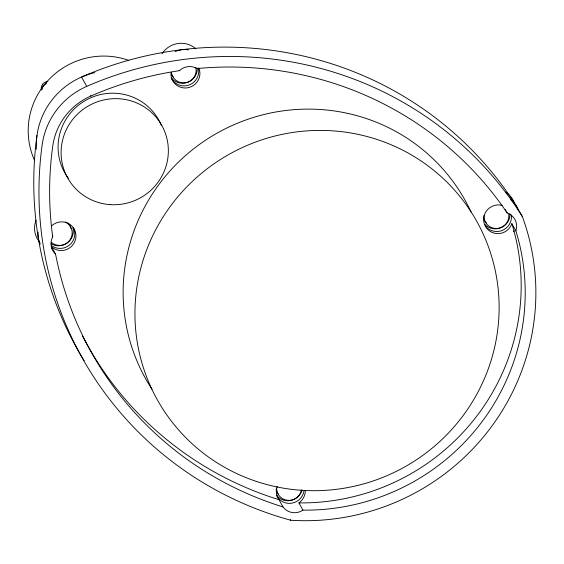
<?xml version="1.0" encoding="UTF-8"?>
<svg xmlns="http://www.w3.org/2000/svg" width="564" height="564" viewBox="0 0 564 564"><rect width="100%" height="100%" fill="white"/><g stroke="black" fill="none" stroke-linecap="round" stroke-linejoin="round"><path stroke-width="0.85" d="M51.881 248.512A341.58 334.72 -29 0 1 51.557 246.828L52.663 247.744A14.565 14.276 -29 0 0 72.432 245.396A14.565 14.276 -29 0 0 71.607 225.776A14.565 14.276 -29 0 0 51.747 225.727M522.334 216.555L515.856 205.162A352.296 345.224 -29 0 0 81.547 77.035L86.729 86.384A352.296 345.224 -29 0 1 522.334 216.555A227.701 223.125 -29 0 1 290.735 520.241A352.296 345.224 -29 0 1 42.166 144.814A74.582 73.08 -29 0 1 86.729 86.384M505.196 209.357L505.696 210.259M505.95 210.71L506.698 212.064M506.951 212.522L507.198 212.973A14.565 14.276 -29 0 1 515.877 230.887A216.978 212.621 -29 0 1 302.917 510.138A14.565 14.276 -29 0 1 283.015 506.937A341.58 334.72 -29 0 1 55.561 254.068L51.557 246.828M502.108 205.402A14.565 14.276 -29 0 0 484.264 215.349A14.565 14.276 -29 0 0 493.704 232.995A14.565 14.276 -29 0 0 511.865 223.654L515.877 230.887M196.794 68.103L197.04 68.554A341.58 334.72 -29 0 1 507.198 212.973M179.183 70.225L179.437 70.676A14.565 14.276 -29 0 1 197.04 68.554M90.649 95.577L90.896 96.028A63.859 62.576 -29 0 0 52.741 146.062A341.58 334.72 -29 0 0 52.72 236.831A14.565 14.276 -29 0 0 55.561 254.068M305.286 490.483A14.565 14.276 -29 0 1 298.906 502.898L302.917 510.138M290.411 519.655L290.735 520.241M82.443 335.947A341.58 334.72 -29 0 0 279.004 499.704L283.015 506.937M42.547 84.297L43.449 85.925M52.219 235.928L52.72 236.831M36.406 149.241A74.582 73.08 -29 0 1 94.822 72.643M41.313 90.113A6.994 6.853 -29 0 1 47.877 81.512M42.039 89.627A6.994 6.853 -29 0 1 46.664 83.557M34.559 160.409A74.582 73.08 -29 0 1 48.546 79.919A74.582 73.08 -29 0 1 128.811 60.426M68.674 178.647A53.883 52.805 -29 0 1 85.474 100.427A53.883 52.805 -29 0 1 161.459 125.589M151.991 389.174A182.955 179.281 -29 0 1 218.148 132.547A182.955 179.281 -29 0 1 471.018 211.93M510.864 199.705A22.377 21.925 -29 0 1 517.992 209.526M514.248 230.754A22.377 21.925 -29 0 1 513.381 231.769M505.386 192.077A22.377 21.925 -29 0 1 514.509 203.223M510.004 213.855A14.565 14.276 -29 0 1 484.758 224.324M302.114 490.074A14.565 14.276 -29 0 1 276.529 495.164M175.101 51.62A22.377 21.925 -29 0 1 188.517 49.851M161.96 53.876A22.377 21.925 -29 0 1 195.856 48.814M197.287 68.244A14.565 14.276 -29 0 1 171.16 77.67M40.326 244.17A22.377 21.925 -29 0 1 38.155 232.142M84.198 360.741A352.296 345.224 -29 0 1 36.984 135.466M39.854 242.379A22.377 21.925 -29 0 1 36.103 220.15M72.932 227.856A14.565 14.276 -29 0 1 51.105 243.711M90.896 96.028A341.58 334.72 -29 0 1 179.437 70.676M303.897 491.3A14.565 14.276 -29 0 1 276.515 495.382M279.004 499.704A14.565 14.276 -29 0 1 277.199 486.415M511.865 223.654A216.978 212.621 -29 0 1 298.906 502.898M73.405 227.743A14.565 14.276 -29 0 1 51.493 245.629M198.352 67.948A14.565 14.276 -29 0 1 171.83 79.143M199.099 68.653A14.565 14.276 -29 0 1 187.347 87.843A14.565 14.276 -29 0 1 170.97 72.848M511.344 215.011A14.565 14.276 -29 0 1 485.336 225.91M278.172 493.93A12.514 12.267 -29 0 1 276.057 489.496M301.331 489.975A12.514 12.267 -29 0 1 276.614 488.607M486.274 222.942A12.514 12.267 -29 0 1 483.764 218.818M508.763 214.306A12.514 12.267 -29 0 1 496.785 228.455A12.514 12.267 -29 0 1 483.99 215.455M68.075 223.027A12.514 12.267 -29 0 1 70.951 228.364M65.375 221.99A12.514 12.267 -29 0 1 69.978 239.919A12.514 12.267 -29 0 1 51.317 242.301M173.557 77.331A12.514 12.267 -29 0 1 171.534 74.363M195.807 67.447A12.514 12.267 -29 0 1 185.979 82.612A12.514 12.267 -29 0 1 171.35 72.375M110.304 204.64A53.883 52.805 -29 0 0 163.229 128.225A53.883 52.805 -29 0 0 70.648 122.226A53.883 52.805 -29 0 0 110.304 204.64M302.015 490.32A182.955 179.281 -29 0 0 481.705 230.866A182.955 179.281 -29 0 0 167.381 210.478A182.955 179.281 -29 0 0 302.015 490.32"/></g></svg>
